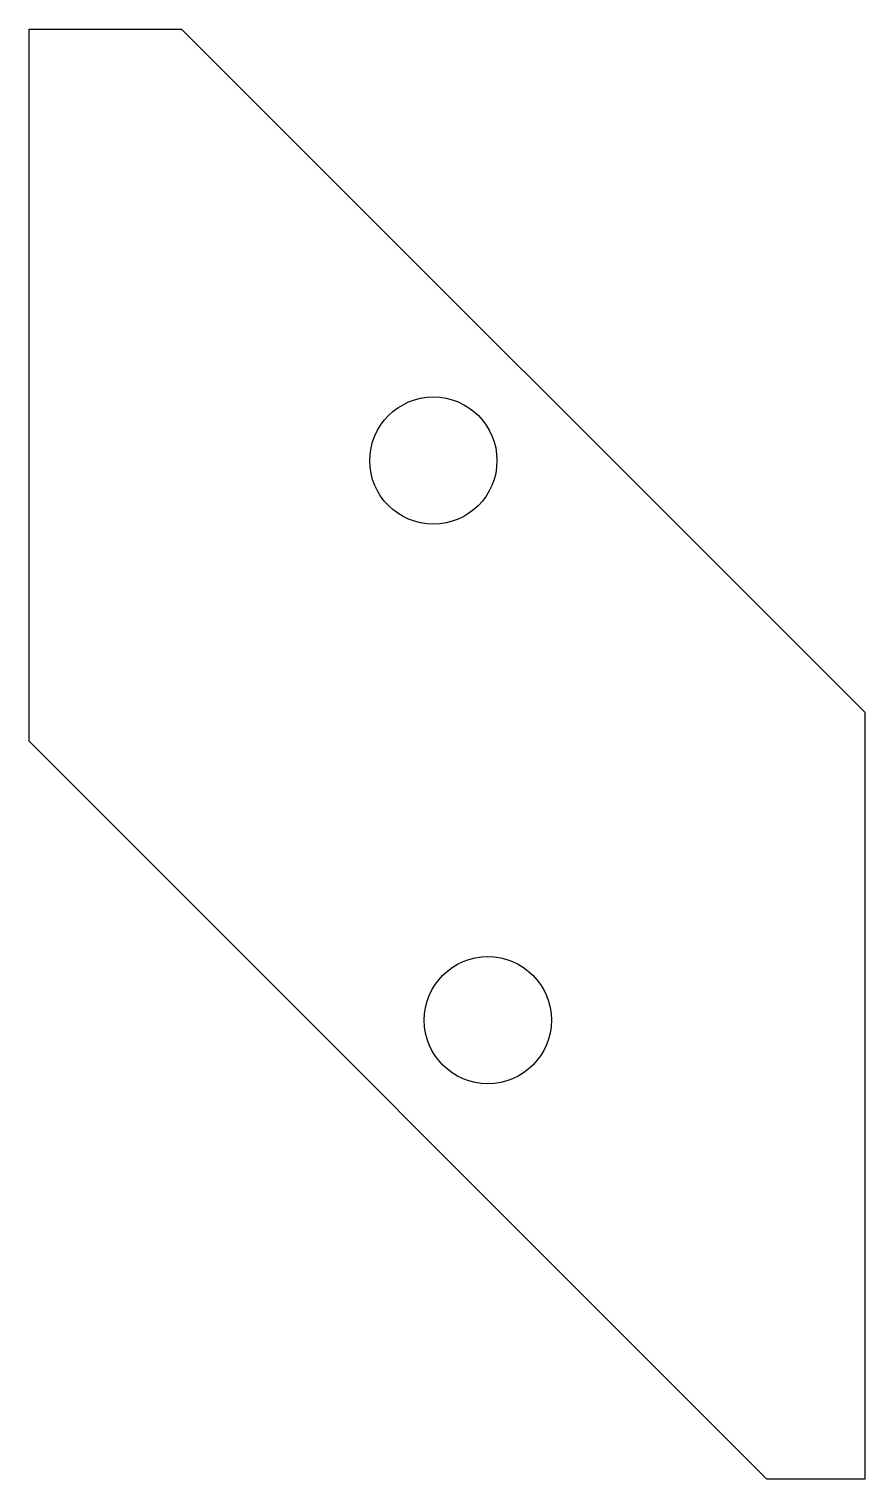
# Model space of a CAD drawing. Extents: x 0 to 32.9, y -29 to 28.
import ezdxf

# ---------------------------------------------------------------- set-up
doc = ezdxf.new("R2010")
doc.units = 0

msp = doc.modelspace()

# ---------------------------------------------------------------- linework, layer by layer
at = {"layer": '1'}
msp.add_lwpolyline([(32.86, 1.14), (32.86, -29), (29, -29), (0, 0), (0, 28), (6, 28)], close=True, dxfattribs=at)
for centre in [(15.894, 11.034), (18.036, -10.964)]:
    msp.add_circle(centre, 2.5, dxfattribs=at)

doc.saveas('drawing.dxf')
